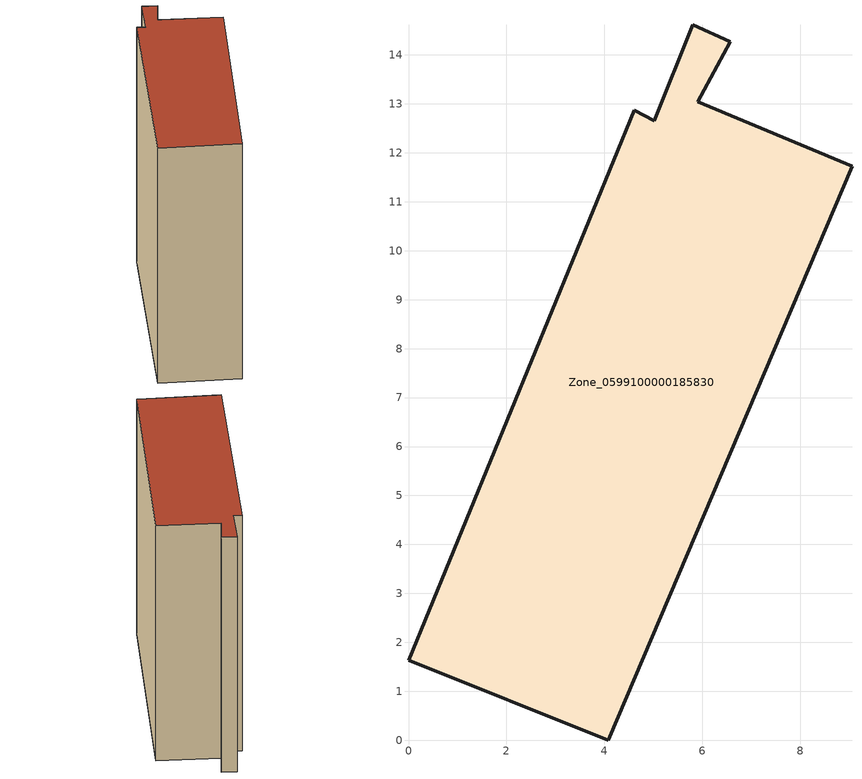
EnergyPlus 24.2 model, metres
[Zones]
Zone_0599100000185830
 floor ground (C_G): 5.02,12.66 5.81,14.62 6.57,14.27 5.91,13.04 9.06,11.72 4.08,0 0,1.64 4.61,12.87 z0
 wall outside (C_F): 5.91,13.04 6.57,14.27 5.81,14.62 5.02,12.66 4.61,12.87 0,1.64 4.08,0 9.06,11.72 5.91,13.04 z0:14.17
 roof outside (C_R): 5.81,14.62 5.02,12.66 4.61,12.87 0,1.64 4.08,0 9.06,11.72 5.91,13.04 6.57,14.27 z14.17
[BUILDING]
Pand.0599100000185830: North Axis=0; Terrain=City; Loads Convergence Tolerance Value=0.04; Temperature Convergence Tolerance Value=0.4; Solar Distribution=FullExterior; Maximum Number of Warmup Days=25; Minimum Number of Warmup Days=1
[Site:Location]
Rotterdam.The.Hague.AP_ZH_NLD Design_Conditions: Latitude=51.96; Longitude=4.45; Time Zone=1; Elevation=-4.5
[SITE:GROUNDTEMPERATURE:BUILDINGSURFACE]
18, 18, 18, 18, 18, 18, 18, 18, 18, 18, 18, 18
[MATERIAL] Thermal Absorptance=0.9; Solar Absorptance=0.7; Visible Absorptance=0.7
Name | Roughness | Thickness | Conductivity | Density | Specific Heat
G.TI.1946 | MediumSmooth | 0.15 | 1 | 540 | 1210
F.TI.1946 | Rough | 0.3 | 0.857143 | 1920 | 840
R.TI.1946 | MediumRough | 0.2 | 0.1 | 1500 | 1000
[CONSTRUCTION]
C_G: G.TI.1946
C_F: F.TI.1946
C_R: R.TI.1946
[ZONE]
Zone_0599100000185830: Type=1; Multiplier=1; Ceiling Height=Autocalculate; Volume=Autocalculate; Floor Area=autocalculate; Part of Total Floor Area=Yes
[ZONEINFILTRATION:DESIGNFLOWRATE]
Infil_Zone_0599100000185830: Zone or ZoneList or Space or SpaceList=Zone_0599100000185830; Schedule=AlwaysOn; Design Flow Rate Calculation Method=Flow/Area; Flow Rate per Floor Area=0.003; Constant Term Coefficient=1; Temperature Term Coefficient=0; Velocity Term Coefficient=0; Velocity Squared Term Coefficient=0
[HVACTEMPLATE:ZONE:IDEALLOADSAIRSYSTEM]
Zone_0599100000185830: Maximum Heating Supply Air Temperature=50; Minimum Cooling Supply Air Temperature=13; Maximum Heating Supply Air Humidity Ratio=0.0156; Minimum Cooling Supply Air Humidity Ratio=0.0077; Heating Limit=NoLimit; Cooling Limit=NoLimit; Dehumidification Control Type=ConstantSensibleHeatRatio; Cooling Sensible Heat Ratio=0.7; Dehumidification Setpoint=60; Humidification Control Type=None; Humidification Setpoint=30; Outdoor Air Method=None; Outdoor Air Flow Rate per Person=0.00944; Outdoor Air Flow Rate per Zone Floor Area=0; Outdoor Air Flow Rate per Zone=0; Demand Controlled Ventilation Type=None; Outdoor Air Economizer Type=NoEconomizer; Heat Recovery Type=None; Sensible Heat Recovery Effectiveness=0.7; Latent Heat Recovery Effectiveness=0.65
[ZONECONTROL:THERMOSTAT]
ThermostatControl_Zone_0599100000185830: Zone or ZoneList=Zone_0599100000185830; Control Type Schedule=DualSetpointControlType; Control 1=Thermostat_Zone_0599100000185830; Temperature Difference Between Cutout And Setpoint=0
[THERMOSTATSETPOINT:DUALSETPOINT]
Thermostat_Zone_0599100000185830: Heating Setpoint Temperature Schedule=HeatingSetpoint_Zone_0599100000185830; Cooling Setpoint Temperature Schedule=CoolingSetpoint_Zone_0599100000185830
[SCHEDULE:COMPACT]
HeatingSetpoint_Zone_0599100000185830: Through: 12/31, For: AllDays, Until: 24:00, 21
CoolingSetpoint_Zone_0599100000185830: Through: 12/31, For: AllDays, Until: 24:00, 24
DualSetpointControlType: Through: 12/31, For: AllDays, Until: 24:00, 4
AlwaysOn: Through: 12/31, For: AllDays, Until: 24:00, 1
